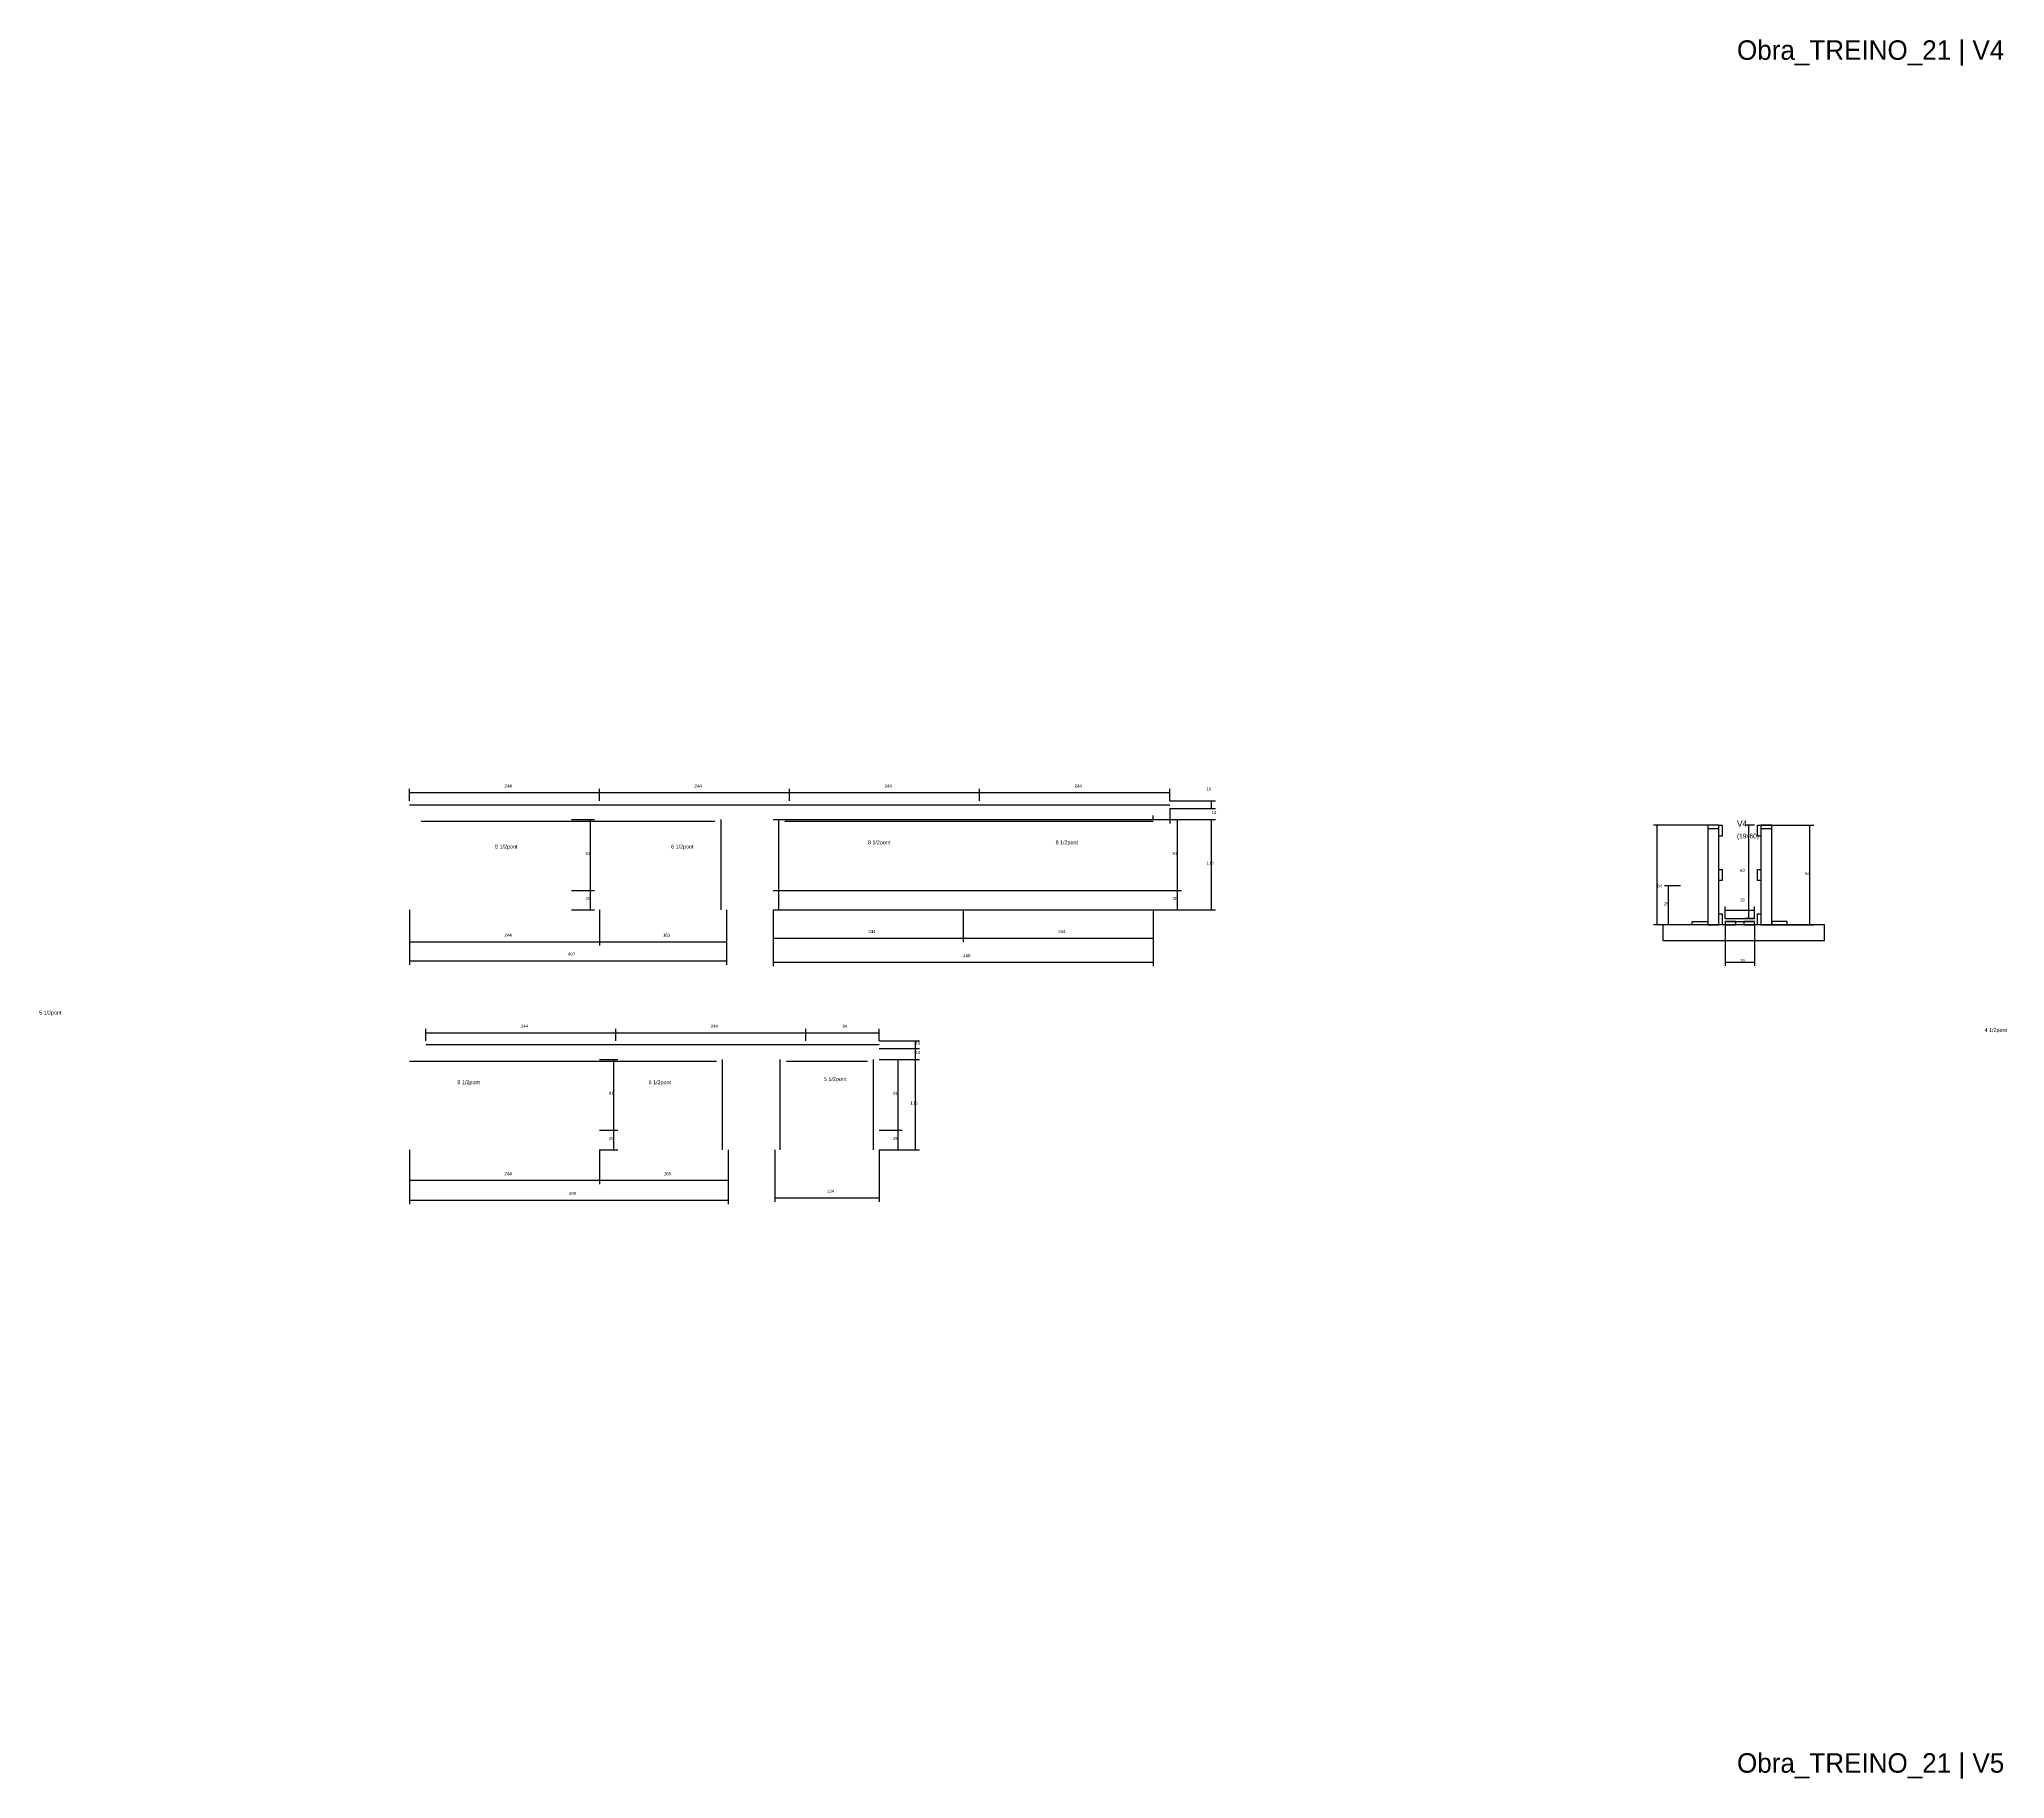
# Model space of a CAD drawing. Header units: metres. Extents: x -2848 to 22762, y -45195 to 1016.
# Drawn here: x -2180 to 344, y -27618 to -25384 of the extents above; entities that cross this region are included whole.
import ezdxf

# ---------------------------------------------------------------- set-up
doc = ezdxf.new("R2010")
doc.units = ezdxf.units.M
for name, color, linetype in [('COTA', 4, 'Continuous'), ('Cota Seção (2x)', 4, 'Continuous'), ('LABEL_ID', 3, 'Continuous'), ('Madeira', 126, 'Continuous'), ('NOMENCLATURA', 7, 'Continuous'), ('Painéis', 200, 'Continuous'), ('SARR_2.2x7', 40, 'Continuous'), ('Texto Seção', 7, 'Continuous')]:
    doc.layers.add(name, color=color, linetype=linetype)

msp = doc.modelspace()

# ---------------------------------------------------------------- linework, layer by layer
at = {"layer": 'COTA'}
for p, q in [((-1704.4, -26361.8), (-1704.4, -26346.2)), ((-1704.4, -26351.2), (-1460.4, -26351.2)), ((-1460.4, -26361.8), (-1460.4, -26346.2)), ((-1460.4, -26361.8), (-1460.4, -26346.2)), ((-1460.4, -26351.2), (-1216.4, -26351.2)), ((-1216.4, -26361.8), (-1216.4, -26346.2)), ((-1216.4, -26361.8), (-1216.4, -26346.2)), ((-1216.4, -26351.2), (-972.4, -26351.2)), ((-972.4, -26361.8), (-972.4, -26346.2)), ((-972.4, -26361.8), (-972.4, -26346.2)), ((-972.4, -26351.2), (-728.4, -26351.2)), ((-728.4, -26361.8), (-728.4, -26346.2)), ((-728.4, -26361.8), (-669.7, -26361.8)), ((-674.7, -26371.8), (-674.7, -26361.8)), ((-1496.3, -26385.8), (-1466.9, -26385.8)), ((-1471.9, -26476.8), (-1471.9, -26385.8)), ((-749.4, -26385.8), (-749.4, -26380.8)), ((-749.4, -26385.8), (-669.7, -26385.8)), ((-749.4, -26385.8), (-728.4, -26385.8)), ((-749.4, -26385.8), (-713.3, -26385.8)), ((-728.4, -26371.8), (-669.7, -26371.8)), ((-728.4, -26371.8), (-728.4, -26390.8)), ((-718.3, -26476.8), (-718.3, -26385.8)), ((-674.7, -26501.8), (-674.7, -26385.8)), ((-23.4, -26393.1), (-107.3, -26393.1)), ((-102.3, -26521.1), (-102.3, -26393.1)), ((30.6, -26393.1), (98.6, -26393.1)), ((93.6, -26521.1), (93.6, -26393.1)), ((-1496.3, -26476.8), (-1466.9, -26476.8)), ((-1496.3, -26476.8), (-1466.9, -26476.8)), ((-1471.9, -26501.8), (-1471.9, -26476.8)), ((-749.4, -26476.8), (-713.3, -26476.8)), ((-749.4, -26476.8), (-713.3, -26476.8)), ((-718.3, -26501.8), (-718.3, -26476.8)), ((-72.5, -26471), (-93.1, -26471)), ((-88.1, -26521.1), (-88.1, -26471)), ((-1704.4, -26501.8), (-1704.4, -26547.7)), ((-1704.4, -26501.8), (-1704.4, -26572.3)), ((-1496.3, -26501.8), (-1466.9, -26501.8)), ((-1460.4, -26501.8), (-1460.4, -26547.7)), ((-1460.4, -26501.8), (-1460.4, -26547.7)), ((-1297.4, -26501.8), (-1297.4, -26547.7)), ((-1297.4, -26501.8), (-1297.4, -26572.3)), ((-1237.4, -26501.8), (-1237.4, -26543.1)), ((-1237.4, -26501.8), (-1237.4, -26574.1)), ((-993.4, -26501.8), (-993.4, -26543.1)), ((-993.4, -26501.8), (-993.4, -26543.1)), ((-749.4, -26501.8), (-749.4, -26574.1)), ((-749.4, -26501.8), (-749.4, -26543.1)), ((-749.4, -26501.8), (-669.7, -26501.8)), ((-749.4, -26501.8), (-713.3, -26501.8)), ((-23.4, -26521.1), (-107.3, -26521.1)), ((-57.5, -26521.1), (-93.1, -26521.1)), ((-15.4, -26521.1), (-15.4, -26573.8)), ((22.6, -26521.1), (22.6, -26573.8)), ((30.6, -26521.1), (98.6, -26521.1)), ((-1704.4, -26542.7), (-1460.4, -26542.7)), ((-1460.4, -26542.7), (-1297.4, -26542.7)), ((-1237.4, -26538.1), (-993.4, -26538.1)), ((-993.4, -26538.1), (-749.4, -26538.1)), ((-1704.4, -26567.3), (-1297.4, -26567.3)), ((-1237.4, -26569.1), (-749.4, -26569.1)), ((-15.4, -26568.8), (22.6, -26568.8)), ((-1683.4, -26669.9), (-1683.4, -26654.7)), ((-1683.4, -26659.7), (-1439.4, -26659.7)), ((-1439.4, -26669.9), (-1439.4, -26654.7)), ((-1439.4, -26669.9), (-1439.4, -26654.7)), ((-1439.4, -26659.7), (-1195.5, -26659.7)), ((-1195.5, -26669.9), (-1195.5, -26654.7)), ((-1195.5, -26669.9), (-1195.5, -26654.7)), ((-1195.5, -26659.7), (-1101.5, -26659.7)), ((-1101.5, -26669.9), (-1101.5, -26654.7)), ((-1101.5, -26669.9), (-1049.8, -26669.9)), ((-1054.8, -26679.9), (-1054.8, -26669.9)), ((-1460.4, -26693.9), (-1436.9, -26693.9)), ((-1441.9, -26784.9), (-1441.9, -26693.9)), ((-1101.5, -26679.9), (-1049.8, -26679.9)), ((-1101.5, -26679.9), (-1049.8, -26679.9)), ((-1101.5, -26693.9), (-1049.8, -26693.9)), ((-1101.5, -26693.9), (-1049.8, -26693.9)), ((-1101.5, -26693.9), (-1072, -26693.9)), ((-1077, -26784.9), (-1077, -26693.9)), ((-1054.8, -26693.9), (-1054.8, -26679.9)), ((-1054.8, -26809.9), (-1054.8, -26693.9)), ((-1460.4, -26784.9), (-1436.9, -26784.9)), ((-1460.4, -26784.9), (-1436.9, -26784.9)), ((-1441.9, -26809.9), (-1441.9, -26784.9)), ((-1101.5, -26784.9), (-1072, -26784.9)), ((-1101.5, -26784.9), (-1072, -26784.9)), ((-1077, -26809.9), (-1077, -26784.9)), ((-1704.4, -26809.9), (-1704.4, -26854.1)), ((-1704.4, -26809.9), (-1704.4, -26879.7)), ((-1460.4, -26809.9), (-1460.4, -26854.1)), ((-1460.4, -26809.9), (-1460.4, -26854.1)), ((-1460.4, -26809.9), (-1436.9, -26809.9)), ((-1295.4, -26809.9), (-1295.4, -26879.7)), ((-1295.4, -26822.2), (-1295.4, -26854.1)), ((-1235.5, -26809.9), (-1235.5, -26876.7)), ((-1101.5, -26809.9), (-1101.5, -26876.7)), ((-1101.5, -26809.9), (-1049.8, -26809.9)), ((-1101.5, -26809.9), (-1072, -26809.9)), ((-1704.4, -26849.1), (-1460.4, -26849.1)), ((-1460.4, -26849.1), (-1295.4, -26849.1)), ((-1235.5, -26871.7), (-1101.5, -26871.7)), ((-1704.4, -26874.7), (-1295.4, -26874.7))]:
    msp.add_line(p, q, dxfattribs=at)
at = {"layer": 'Cota Seção (2x)'}
for p, q in [((22.6, -26393.1), (10.3, -26393.1)), ((15.3, -26513.1), (15.3, -26393.1)), ((-15.4, -26513.1), (-15.4, -26497.3)), ((-15.4, -26502.3), (22.6, -26502.3)), ((22.6, -26513.1), (10.3, -26513.1)), ((22.6, -26513.1), (22.6, -26497.3))]:
    msp.add_line(p, q, dxfattribs=at)
at = {"layer": 'Madeira'}
for points in [[(-37.4, -26393.1), (-37.4, -26397.5), (-23.4, -26397.5), (-23.4, -26393.1)], [(-37.4, -26521.1), (-23.4, -26521.1), (-23.4, -26393.1), (-37.4, -26393.1)], [(-19, -26393.1), (-19, -26407.1), (-23.4, -26407.1), (-23.4, -26393.1)], [(30.6, -26393.1), (30.6, -26407.1), (26.2, -26407.1), (26.2, -26393.1)], [(30.6, -26393.1), (30.6, -26397.5), (44.6, -26397.5), (44.6, -26393.1)], [(30.6, -26521.1), (44.6, -26521.1), (44.6, -26393.1), (30.6, -26393.1)], [(-19, -26450.1), (-19, -26464.1), (-23.4, -26464.1), (-23.4, -26450.1)], [(30.6, -26450.1), (30.6, -26464.1), (26.2, -26464.1), (26.2, -26450.1)], [(-95.4, -26541.1), (112.4, -26541.1), (112.4, -26521.1), (-95.4, -26521.1)], [(-57.5, -26521.1), (-57.5, -26516.7), (-37.5, -26516.7), (-37.5, -26521.1)], [(-19, -26507.1), (-19, -26521.1), (-23.4, -26521.1), (-23.4, -26507.1)], [(-1.4, -26516.7), (-15.4, -26516.7), (-15.4, -26521.1), (-1.4, -26521.1)], [(22.6, -26516.7), (8.6, -26516.7), (8.6, -26521.1), (22.6, -26521.1)], [(30.6, -26507.1), (30.6, -26521.1), (26.2, -26521.1), (26.2, -26507.1)], [(64.6, -26521.1), (64.6, -26516.7), (44.6, -26516.7), (44.6, -26521.1)]]:
    msp.add_lwpolyline(points, close=True, dxfattribs=at)
at = {"layer": 'Painéis'}
for p, q in [((-1237.4, -26385.8), (-749.4, -26385.8)), ((-1237.4, -26476.8), (-749.4, -26476.8)), ((-1237.4, -26501.8), (-749.4, -26501.8)), ((-15.4, -26513.1), (22.6, -26513.1)), ((-15.4, -26516.7), (22.6, -26516.7))]:
    msp.add_line(p, q, dxfattribs=at)
at = {"layer": 'SARR_2.2x7'}
for p, q in [((-1704.4, -26366.8), (-1460.4, -26366.8)), ((-1460.4, -26366.8), (-1216.4, -26366.8)), ((-1216.4, -26366.8), (-972.4, -26366.8)), ((-972.4, -26366.8), (-728.4, -26366.8)), ((-1689.4, -26388), (-1460.4, -26388)), ((-1460.4, -26388), (-1312.4, -26388)), ((-1304.4, -26501.8), (-1304.4, -26385.8)), ((-1230.4, -26476.8), (-1230.4, -26385.8)), ((-1222.4, -26388), (-993.4, -26388)), ((-993.4, -26388), (-749.4, -26388)), ((-1230.4, -26501.8), (-1230.4, -26476.8)), ((-1704.4, -26696.1), (-1460.4, -26696.1)), ((-1683.4, -26674.9), (-1439.4, -26674.9)), ((-1460.4, -26696.1), (-1310.4, -26696.1)), ((-1439.4, -26674.9), (-1195.5, -26674.9)), ((-1302.4, -26784.9), (-1302.4, -26693.9)), ((-1228.5, -26784.9), (-1228.5, -26693.9)), ((-1220.5, -26696.1), (-1116.5, -26696.1)), ((-1195.5, -26674.9), (-1101.5, -26674.9)), ((-1108.5, -26784.9), (-1108.5, -26693.9)), ((-1302.4, -26809.9), (-1302.4, -26784.9)), ((-1228.5, -26809.9), (-1228.5, -26784.9)), ((-1108.5, -26809.9), (-1108.5, -26784.9))]:
    msp.add_line(p, q, dxfattribs=at)

# ---------------------------------------------------------------- texts
at = {"layer": 'COTA'}
for s, p in [('244', (-1582.4, -26344.7)), ('244', (-1338.4, -26344.7)), ('244', (-1094.4, -26344.7)), ('244', (-850.4, -26344.7)), ('10', (-681.2, -26348.6)), ('14', (-674.7, -26378.8)), ('91', (-1478.4, -26431.3)), ('91', (-724.8, -26431.3)), ('116', (-681.2, -26443.8)), ('64', (-102.3, -26473.1)), ('64', (87.5, -26457.1)), ('25', (-1478.4, -26489.3)), ('25', (-724.8, -26489.3)), ('25', (-93.6, -26496.1)), ('244', (-1582.4, -26536.2)), ('163', (-1378.9, -26536.2)), ('244', (-1115.4, -26531.6)), ('244', (-871.4, -26531.6)), ('407', (-1500.9, -26560.8)), ('488', (-993.4, -26562.6)), ('19', (3.6, -26568.8)), ('244', (-1561.4, -26653.2)), ('244', (-1317.5, -26653.2)), ('94', (-1148.5, -26653.2)), ('10', (-1054.8, -26674.9)), ('14', (-1054.8, -26686.9)), ('91', (-1448.4, -26739.4)), ('91', (-1083.5, -26739.4)), ('116', (-1061.3, -26751.9)), ('25', (-1448.4, -26797.4)), ('25', (-1083.5, -26797.4)), ('244', (-1582.4, -26842.6)), ('165', (-1377.9, -26842.6)), ('409', (-1499.9, -26868.2)), ('134', (-1168.5, -26865.2))]:
    msp.add_text(s, height=4, dxfattribs=at).set_placement(p)
at = {"layer": 'Cota Seção (2x)'}
for s, p in [('60', (3.8, -26453.1)), ('19', (3.6, -26490.8))]:
    msp.add_text(s, height=4, dxfattribs=at).set_placement(p)
at = {"layer": 'LABEL_ID'}
for s, p in [('Obra_TREINO_21 | V4', (0, -25410)), ('Obra_TREINO_21 | V5', (0, -27610))]:
    msp.add_text(s, height=25, dxfattribs=at).set_placement(p)
at = {"layer": 'NOMENCLATURA'}
for s, p in [('8 1/2pont', (-1594.6, -26423.1)), ('6 1/2pont', (-1368.6, -26423.1)), ('8 1/2pont', (-1115.9, -26417.6)), ('8 1/2pont', (-874.9, -26417.6)), ('5 1/2pont', (-2180, -26636.3)), ('4 1/2pont', (317.9, -26658.6)), ('8 1/2pont', (-1642.9, -26725.7)), ('6 1/2pont', (-1397.4, -26725.7)), ('5 1/2pont', (-1172.4, -26721.7))]:
    msp.add_text(s, height=5, dxfattribs=at).set_placement(p)
at = {"layer": 'Texto Seção'}
for s, height, p in [('V4', 8, (0, -26395)), ('(19x60)', 6, (0, -26410))]:
    msp.add_text(s, height=height, dxfattribs=at).set_placement(p)

doc.saveas('drawing.dxf')
